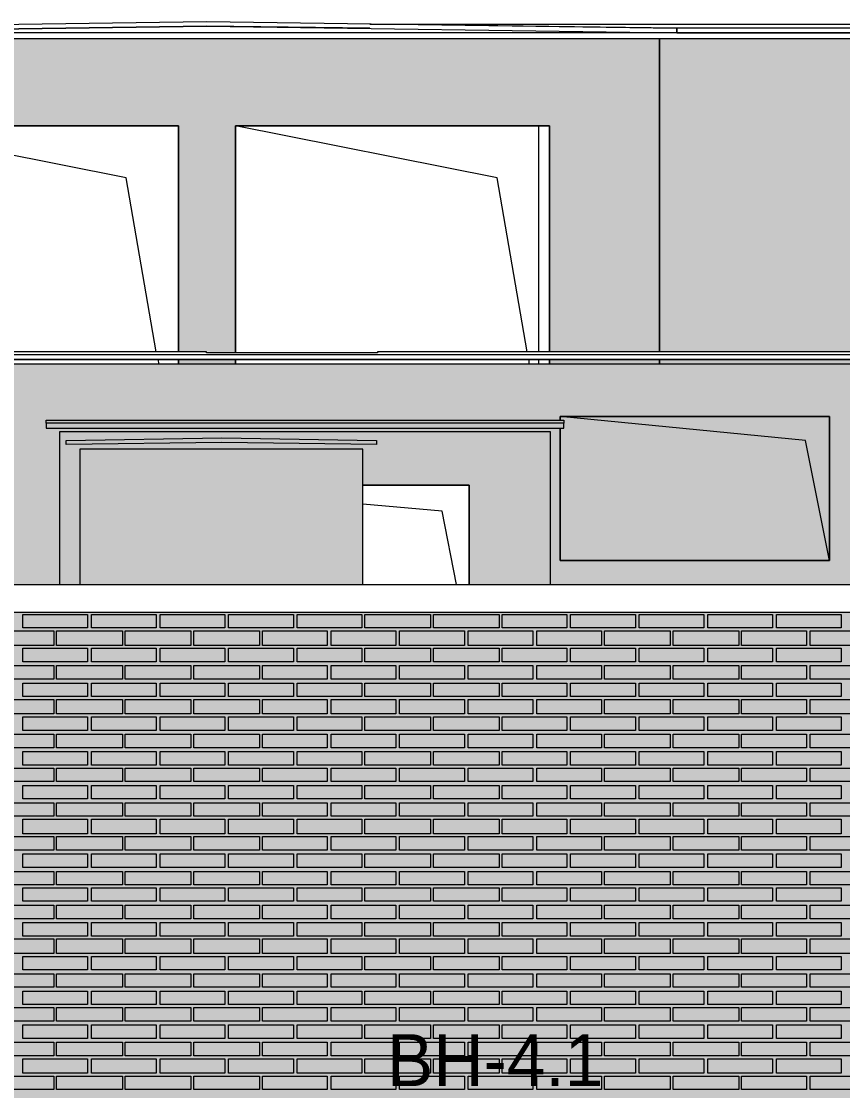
# Model space of a CAD drawing. Header units: millimetres. Extents: x -28928 to 100580, y -22867 to 36490.
# Drawn here: x -4370 to -774, y 6934 to 11618 of the extents above; entities that cross this region are included whole.
import ezdxf

# ---------------------------------------------------------------- set-up
doc = ezdxf.new("R2010")
doc.units = ezdxf.units.MM
doc.layers.add('PDF _Геометрия', color=7, linetype='Continuous', true_color=0x8f8e8d)
doc.layers.add('PDF _Сплошная заливка', color=7, linetype='Continuous', true_color=0xffffff)
doc.layers.add('PDF _Текст', color=7, linetype='Continuous')

msp = doc.modelspace()

# ---------------------------------------------------------------- hatches: boundary and pattern name
at = {"layer": 'PDF _Сплошная заливка', "true_color": 0x808080, "transparency": 33554559}
h = msp.add_hatch(color=8, dxfattribs=at)
h.paths.add_polyline_path([(-2058.2, 10170.7), (-1575.9, 10170.7), (-1575.9, 11541.4), (-5544.3, 11541.4), (-5544.3, 10170.7), (-5057.8, 10170.7), (-5057.8, 11160.7), (-3682.8, 11160.7), (-3682.8, 10170.7), (-3560.1, 10170.7), (-3433.2, 10166.4), (-3433.2, 11160.7), (-2058.2, 11160.7)])
h.paths.add_polyline_path([(-3433.2, 10115.7), (-3433.2, 10136.8), (-3682.8, 10136.8), (-3682.8, 10115.7)])
h.paths.add_polyline_path([(-1575.9, 10136.8), (-2058.2, 10136.8), (-2058.2, 10115.7), (-1575.9, 10115.7)])
h.paths.add_polyline_path([(-5057.8, 10115.7), (-5057.8, 10136.8), (-5544.3, 10136.8), (-5544.3, 10115.7)])
at = {"layer": 'PDF _Сплошная заливка', "true_color": 0x383e42, "transparency": 33554559}
h = msp.add_hatch(color=250, dxfattribs=at)
h.paths.add_polyline_path([(-1575.9, 10170.7), (374.5, 10170.7), (374.5, 11541.4), (-1575.9, 11541.4)])
h.paths.add_polyline_path([(374.5, 10136.8), (-1575.9, 10136.8), (-1575.9, 10115.7), (374.5, 10115.7)])
h = msp.add_hatch(color=250, dxfattribs=at)
h.paths.add_polyline_path([(1931.4, 10103), (1939.9, 10098.7), (2096.4, 10094.5), (2096.4, 10103)])
h.paths.add_polyline_path([(1529.5, 10103), (1529.5, 10094.5), (1719.9, 10098.7), (1732.6, 10103)])
h.paths.add_polyline_path([(2384.1, 10043.7), (2185.3, 10043.7), (2185.3, 10031), (2384.1, 10031)])
h.paths.add_polyline_path([(2071.1, 10043.7), (2096.4, 10031), (2096.4, 10043.7)])
h.paths.add_polyline_path([(-319.3, 9151), (-319.3, 9641.8), (1195.3, 9641.8), (1195.3, 9815.3), (1178.4, 9815.3), (1178.4, 9866), (1186.8, 9870.3), (1195.3, 9870.3), (1195.3, 9921), (1131.8, 9925.3), (1136.1, 9976), (1203.7, 9984.5), (1199.5, 9988.7), (1241.8, 10031), (1440.7, 10031), (1440.7, 10043.7), (1199.5, 10048), (1246.1, 10094.5), (1440.7, 10094.5), (1440.7, 10103), (1199.5, 10107.2), (1208, 10115.7), (-5612, 10115.7), (-5612, 9946.4), (-5150.9, 9946.4), (-5150.9, 9912.6), (-5612, 9912.6), (-5612, 9891.4), (-5214.3, 9891.4), (-5214.3, 9269.5), (-4858.9, 9269.5), (-4858.9, 9151), (-4203.2, 9151), (-4203.2, 9819.5), (-2053.9, 9819.5), (-2053.9, 9151)])
h.paths.add_polyline_path([(1529.5, 10043.7), (1529.5, 10031), (1580.3, 10035.3), (1597.2, 10043.7)])
h.paths.add_polyline_path([(2384.1, 10103), (2185.3, 10103), (2185.3, 10094.5), (2384.1, 10094.5)])
msp.add_hatch(color=250, dxfattribs=at).paths.add_polyline_path([(-2409.3, 9586.8), (-2409.3, 9151), (-2053.9, 9151), (-2053.9, 9819.5), (-4203.2, 9819.5), (-4203.2, 9151), (-4114.3, 9151), (-4114.3, 9743.4), (-2874.7, 9743.4), (-2874.7, 9586.8)])
at = {"layer": 'PDF _Сплошная заливка', "true_color": 0xdcd6cf, "transparency": 33554559}
h = msp.add_hatch(color=254, dxfattribs=at)
h.paths.add_polyline_path([(-9335.1, -482.4), (-7257.8, -482.4), (-7257.8, -719.3), (-7253.6, -474), (-7245.1, -474), (-7245.1, -719.3), (-7207, -719.3), (-7207, -727.8), (-7164.7, -727.8), (-7164.7, -4713.2), (4931.1, -4713.2), (4931.1, 9028.4), (-9335.1, 9028.4), (-9335.1, 6929.9), (-7274.7, 6929.9), (-7274.7, 4218), (-9335.1, 4218)])
h.paths.add_polyline_path([(-7486.3, -4713.2), (-7486.3, -1163.6), (-9335.1, -1163.6), (-9335.1, -4713.2)])

# ---------------------------------------------------------------- linework, layer by layer
at = {"layer": 'PDF _Геометрия', "color": 7, "lineweight": 9}
for points in [[(-2845.1, 11588), (-3560.1, 11596.4), (-1499.7, 11566.8), (-1499.7, 11588), (-2845.1, 11604.9), (450.7, 11604.9), (450.7, 11588), (-1499.7, 11588), (-1499.7, 11566.8), (450.7, 11566.8), (-5616.3, 11566.8), (-3560.1, 11596.4), (-5616.3, 11566.8), (-5616.3, 11588), (-3560.1, 11617.6), (-1499.7, 11588)], [(374.5, 10170.7), (374.5, 11541.4), (-1575.9, 11541.4), (-1575.9, 10170.7), (-1575.9, 11541.4), (-5544.3, 11541.4), (-5544.3, 10170.7)], [(-3780.1, 10170.7), (-3911.3, 10932.2), (-5057.8, 11160.7)], [(-2155.5, 10170.7), (-2286.6, 10932.2), (-3433.2, 11160.7)], [(-2104.7, 10170.7), (-2104.7, 11160.7)], [(1208, 10170.7), (-2811.3, 10170.7), (-2811.3, 10166.4), (-3560.1, 10166.4), (-3560.1, 10170.7), (-5671.3, 10170.7), (-5671.3, 10158), (1440.7, 10158)], [(-5671.3, 10158), (-5671.3, 10136.8), (1233.4, 10136.8), (-5671.3, 10136.8), (-5671.3, 10153.7)], [(-3767.4, 10115.7), (-3771.6, 10136.8)], [(-2147, 10115.7), (-2147, 10136.8)], [(-2104.7, 10115.7), (-2104.7, 10136.8)], [(1212.2, 10115.7), (-5612, 10115.7), (-5612, 9946.4)], [(-831.3, 9256.8), (-937, 9781.4), (-2011.6, 9887.2)], [(-4262.4, 9857.6), (-4262.4, 9836.4), (-1994.7, 9836.4), (-1994.7, 9857.6)], [(-4262.4, 9849.1), (-4262.4, 9836.4), (-1994.7, 9836.4), (-1994.7, 9849.1)], [(-2053.9, 9151), (-2053.9, 9819.5), (-4203.2, 9819.5), (-4203.2, 9151)], [(-2874.7, 9151), (-2874.7, 9743.4), (-4114.3, 9743.4), (-4114.3, 9151)], [(-2464.3, 9151), (-2527.8, 9472.6), (-2874.7, 9502.2)], [(-21875.1, 9028.4), (-21875.1, 9151), (29681.1, 9151), (29681.1, 9028.4), (-21875.1, 9028.4), (-21875.1, 9151)]]:
    msp.add_lwpolyline(points, dxfattribs=at)
for points in [[(-5057.8, 11160.7), (-5057.8, 10170.7), (-5057.8, 11160.7), (-3682.8, 11160.7), (-3682.8, 10170.7), (-3682.8, 11160.7)], [(-3433.2, 11160.7), (-3433.2, 10166.4), (-3433.2, 11160.7), (-2058.2, 11160.7), (-2058.2, 10170.7), (-2058.2, 11160.7)], [(-3682.8, 10136.8), (-3682.8, 10115.7)], [(-3433.2, 10115.7), (-3433.2, 10136.8)], [(-2058.2, 10136.8), (-2058.2, 10115.7)], [(-1575.9, 10115.7), (-1575.9, 10136.8)], [(-2011.6, 9887.2), (-2011.6, 9870.3), (-2011.6, 9887.2), (-831.3, 9887.2), (-831.3, 9256.8), (-2011.6, 9256.8), (-2011.6, 9836.4), (-2011.6, 9256.8), (-831.3, 9256.8), (-831.3, 9887.2)], [(-1994.7, 9857.6), (-4262.4, 9857.6), (-4262.4, 9870.3), (-1994.7, 9870.3)], [(-3492.4, 9794.1), (-2815.5, 9781.4), (-2815.5, 9764.5), (-3492.4, 9773), (-4173.6, 9764.5), (-4173.6, 9781.4)], [(-2874.7, 9586.8), (-2409.3, 9586.8), (-2409.3, 9151), (-2409.3, 9586.8)]]:
    msp.add_lwpolyline(points, close=True, dxfattribs=at)
at = {"layer": 'PDF _Геометрия', "lineweight": 9}
for points in [[(-4080.5, 9019.9), (-4080.5, 8960.7), (-4363.9, 8960.7), (-4363.9, 9019.9)], [(-3780.1, 9019.9), (-3780.1, 8960.7), (-4063.6, 8960.7), (-4063.6, 9019.9)], [(-3479.7, 9019.9), (-3479.7, 8960.7), (-3763.2, 8960.7), (-3763.2, 9019.9)], [(-3179.3, 9019.9), (-3179.3, 8960.7), (-3462.8, 8960.7), (-3462.8, 9019.9)], [(-2878.9, 9019.9), (-2878.9, 8960.7), (-3162.4, 8960.7), (-3162.4, 9019.9)], [(-2578.6, 9019.9), (-2578.6, 8960.7), (-2866.3, 8960.7), (-2866.3, 9019.9)], [(-2278.2, 9019.9), (-2278.2, 8960.7), (-2565.9, 8960.7), (-2565.9, 9019.9)], [(-1982, 9019.9), (-1982, 8960.7), (-2265.5, 8960.7), (-2265.5, 9019.9)], [(-1681.6, 9019.9), (-1681.6, 8960.7), (-1965.1, 8960.7), (-1965.1, 9019.9)], [(-1381.3, 9019.9), (-1381.3, 8960.7), (-1664.7, 8960.7), (-1664.7, 9019.9)], [(-1080.9, 9019.9), (-1080.9, 8960.7), (-1364.3, 8960.7), (-1364.3, 9019.9)], [(-780.5, 9019.9), (-780.5, 8960.7), (-1063.9, 8960.7), (-1063.9, 9019.9)], [(-4228.6, 8884.5), (-4372.4, 8884.5), (-4512, 8884.5), (-4512, 8948), (-4372.4, 8948), (-4228.6, 8948)], [(-3928.2, 8884.5), (-4072, 8884.5), (-4215.9, 8884.5), (-4215.9, 8948), (-4072, 8948), (-3928.2, 8948)], [(-3627.8, 8884.5), (-3771.6, 8884.5), (-3915.5, 8884.5), (-3915.5, 8948), (-3771.6, 8948), (-3627.8, 8948)], [(-3327.4, 8884.5), (-3471.3, 8884.5), (-3615.1, 8884.5), (-3615.1, 8948), (-3471.3, 8948), (-3327.4, 8948)], [(-3031.3, 8884.5), (-3170.9, 8884.5), (-3314.7, 8884.5), (-3314.7, 8948), (-3170.9, 8948), (-3031.3, 8948)], [(-2730.9, 8884.5), (-2870.5, 8884.5), (-3014.3, 8884.5), (-3014.3, 8948), (-2870.5, 8948), (-2730.9, 8948)], [(-2430.5, 8884.5), (-2574.3, 8884.5), (-2713.9, 8884.5), (-2713.9, 8948), (-2574.3, 8948), (-2430.5, 8948)], [(-2130.1, 8884.5), (-2273.9, 8884.5), (-2413.6, 8884.5), (-2413.6, 8948), (-2273.9, 8948), (-2130.1, 8948)], [(-1829.7, 8884.5), (-1973.6, 8884.5), (-2113.2, 8884.5), (-2113.2, 8948), (-1973.6, 8948), (-1829.7, 8948)], [(-1529.3, 8884.5), (-1673.2, 8884.5), (-1817, 8884.5), (-1817, 8948), (-1673.2, 8948), (-1529.3, 8948)], [(-1228.9, 8884.5), (-1372.8, 8884.5), (-1516.6, 8884.5), (-1516.6, 8948), (-1372.8, 8948), (-1228.9, 8948)], [(-932.8, 8884.5), (-1072.4, 8884.5), (-1216.3, 8884.5), (-1216.3, 8948), (-1072.4, 8948), (-932.8, 8948)], [(-632.4, 8884.5), (-772, 8884.5), (-915.9, 8884.5), (-915.9, 8948), (-772, 8948), (-632.4, 8948)], [(-4080.5, 8871.8), (-4080.5, 8812.6), (-4363.9, 8812.6), (-4363.9, 8871.8)], [(-3780.1, 8871.8), (-3780.1, 8812.6), (-4063.6, 8812.6), (-4063.6, 8871.8)], [(-3479.7, 8871.8), (-3479.7, 8812.6), (-3763.2, 8812.6), (-3763.2, 8871.8)], [(-3179.3, 8871.8), (-3179.3, 8812.6), (-3462.8, 8812.6), (-3462.8, 8871.8)], [(-2878.9, 8871.8), (-2878.9, 8812.6), (-3162.4, 8812.6), (-3162.4, 8871.8)], [(-2578.6, 8871.8), (-2578.6, 8812.6), (-2866.3, 8812.6), (-2866.3, 8871.8)], [(-2278.2, 8871.8), (-2278.2, 8812.6), (-2565.9, 8812.6), (-2565.9, 8871.8)], [(-1982, 8871.8), (-1982, 8812.6), (-2265.5, 8812.6), (-2265.5, 8871.8)], [(-1681.6, 8871.8), (-1681.6, 8812.6), (-1965.1, 8812.6), (-1965.1, 8871.8)], [(-1381.3, 8871.8), (-1381.3, 8812.6), (-1664.7, 8812.6), (-1664.7, 8871.8)], [(-1080.9, 8871.8), (-1080.9, 8812.6), (-1364.3, 8812.6), (-1364.3, 8871.8)], [(-780.5, 8871.8), (-780.5, 8812.6), (-1063.9, 8812.6), (-1063.9, 8871.8)], [(-4228.6, 8736.4), (-4372.4, 8736.4), (-4512, 8736.4), (-4512, 8795.7), (-4372.4, 8795.7), (-4228.6, 8795.7)], [(-3928.2, 8736.4), (-4072, 8736.4), (-4215.9, 8736.4), (-4215.9, 8795.7), (-4072, 8795.7), (-3928.2, 8795.7)], [(-3627.8, 8736.4), (-3771.6, 8736.4), (-3915.5, 8736.4), (-3915.5, 8795.7), (-3771.6, 8795.7), (-3627.8, 8795.7)], [(-3327.4, 8736.4), (-3471.3, 8736.4), (-3615.1, 8736.4), (-3615.1, 8795.7), (-3471.3, 8795.7), (-3327.4, 8795.7)], [(-3031.3, 8736.4), (-3170.9, 8736.4), (-3314.7, 8736.4), (-3314.7, 8795.7), (-3170.9, 8795.7), (-3031.3, 8795.7)], [(-2730.9, 8736.4), (-2870.5, 8736.4), (-3014.3, 8736.4), (-3014.3, 8795.7), (-2870.5, 8795.7), (-2730.9, 8795.7)], [(-2430.5, 8736.4), (-2574.3, 8736.4), (-2713.9, 8736.4), (-2713.9, 8795.7), (-2574.3, 8795.7), (-2430.5, 8795.7)], [(-2130.1, 8736.4), (-2273.9, 8736.4), (-2413.6, 8736.4), (-2413.6, 8795.7), (-2273.9, 8795.7), (-2130.1, 8795.7)], [(-1829.7, 8736.4), (-1973.6, 8736.4), (-2113.2, 8736.4), (-2113.2, 8795.7), (-1973.6, 8795.7), (-1829.7, 8795.7)], [(-1529.3, 8736.4), (-1673.2, 8736.4), (-1817, 8736.4), (-1817, 8795.7), (-1673.2, 8795.7), (-1529.3, 8795.7)], [(-1228.9, 8736.4), (-1372.8, 8736.4), (-1516.6, 8736.4), (-1516.6, 8795.7), (-1372.8, 8795.7), (-1228.9, 8795.7)], [(-932.8, 8736.4), (-1072.4, 8736.4), (-1216.3, 8736.4), (-1216.3, 8795.7), (-1072.4, 8795.7), (-932.8, 8795.7)], [(-632.4, 8736.4), (-772, 8736.4), (-915.9, 8736.4), (-915.9, 8795.7), (-772, 8795.7), (-632.4, 8795.7)], [(-4080.5, 8719.5), (-4080.5, 8660.3), (-4363.9, 8660.3), (-4363.9, 8719.5)], [(-3780.1, 8719.5), (-3780.1, 8660.3), (-4063.6, 8660.3), (-4063.6, 8719.5)], [(-3479.7, 8719.5), (-3479.7, 8660.3), (-3763.2, 8660.3), (-3763.2, 8719.5)], [(-3179.3, 8719.5), (-3179.3, 8660.3), (-3462.8, 8660.3), (-3462.8, 8719.5)], [(-2878.9, 8719.5), (-2878.9, 8660.3), (-3162.4, 8660.3), (-3162.4, 8719.5)], [(-2578.6, 8719.5), (-2578.6, 8660.3), (-2866.3, 8660.3), (-2866.3, 8719.5)], [(-2278.2, 8719.5), (-2278.2, 8660.3), (-2565.9, 8660.3), (-2565.9, 8719.5)], [(-1982, 8719.5), (-1982, 8660.3), (-2265.5, 8660.3), (-2265.5, 8719.5)], [(-1681.6, 8719.5), (-1681.6, 8660.3), (-1965.1, 8660.3), (-1965.1, 8719.5)], [(-1381.3, 8719.5), (-1381.3, 8660.3), (-1664.7, 8660.3), (-1664.7, 8719.5)], [(-1080.9, 8719.5), (-1080.9, 8660.3), (-1364.3, 8660.3), (-1364.3, 8719.5)], [(-780.5, 8719.5), (-780.5, 8660.3), (-1063.9, 8660.3), (-1063.9, 8719.5)], [(-4228.6, 8584.1), (-4372.4, 8584.1), (-4512, 8584.1), (-4512, 8647.6), (-4372.4, 8647.6), (-4228.6, 8647.6)], [(-3928.2, 8584.1), (-4072, 8584.1), (-4215.9, 8584.1), (-4215.9, 8647.6), (-4072, 8647.6), (-3928.2, 8647.6)], [(-3627.8, 8584.1), (-3771.6, 8584.1), (-3915.5, 8584.1), (-3915.5, 8647.6), (-3771.6, 8647.6), (-3627.8, 8647.6)], [(-3327.4, 8584.1), (-3471.3, 8584.1), (-3615.1, 8584.1), (-3615.1, 8647.6), (-3471.3, 8647.6), (-3327.4, 8647.6)], [(-3031.3, 8584.1), (-3170.9, 8584.1), (-3314.7, 8584.1), (-3314.7, 8647.6), (-3170.9, 8647.6), (-3031.3, 8647.6)], [(-2730.9, 8584.1), (-2870.5, 8584.1), (-3014.3, 8584.1), (-3014.3, 8647.6), (-2870.5, 8647.6), (-2730.9, 8647.6)], [(-2430.5, 8584.1), (-2574.3, 8584.1), (-2713.9, 8584.1), (-2713.9, 8647.6), (-2574.3, 8647.6), (-2430.5, 8647.6)], [(-2130.1, 8584.1), (-2273.9, 8584.1), (-2413.6, 8584.1), (-2413.6, 8647.6), (-2273.9, 8647.6), (-2130.1, 8647.6)], [(-1829.7, 8584.1), (-1973.6, 8584.1), (-2113.2, 8584.1), (-2113.2, 8647.6), (-1973.6, 8647.6), (-1829.7, 8647.6)], [(-1529.3, 8584.1), (-1673.2, 8584.1), (-1817, 8584.1), (-1817, 8647.6), (-1673.2, 8647.6), (-1529.3, 8647.6)], [(-1228.9, 8584.1), (-1372.8, 8584.1), (-1516.6, 8584.1), (-1516.6, 8647.6), (-1372.8, 8647.6), (-1228.9, 8647.6)], [(-932.8, 8584.1), (-1072.4, 8584.1), (-1216.3, 8584.1), (-1216.3, 8647.6), (-1072.4, 8647.6), (-932.8, 8647.6)], [(-632.4, 8584.1), (-772, 8584.1), (-915.9, 8584.1), (-915.9, 8647.6), (-772, 8647.6), (-632.4, 8647.6)], [(-4080.5, 8571.4), (-4080.5, 8512.2), (-4363.9, 8512.2), (-4363.9, 8571.4)], [(-3780.1, 8571.4), (-3780.1, 8512.2), (-4063.6, 8512.2), (-4063.6, 8571.4)], [(-3479.7, 8571.4), (-3479.7, 8512.2), (-3763.2, 8512.2), (-3763.2, 8571.4)], [(-3179.3, 8571.4), (-3179.3, 8512.2), (-3462.8, 8512.2), (-3462.8, 8571.4)], [(-2878.9, 8571.4), (-2878.9, 8512.2), (-3162.4, 8512.2), (-3162.4, 8571.4)], [(-2578.6, 8571.4), (-2578.6, 8512.2), (-2866.3, 8512.2), (-2866.3, 8571.4)], [(-2278.2, 8571.4), (-2278.2, 8512.2), (-2565.9, 8512.2), (-2565.9, 8571.4)], [(-1982, 8571.4), (-1982, 8512.2), (-2265.5, 8512.2), (-2265.5, 8571.4)], [(-1681.6, 8571.4), (-1681.6, 8512.2), (-1965.1, 8512.2), (-1965.1, 8571.4)], [(-1381.3, 8571.4), (-1381.3, 8512.2), (-1664.7, 8512.2), (-1664.7, 8571.4)], [(-1080.9, 8571.4), (-1080.9, 8512.2), (-1364.3, 8512.2), (-1364.3, 8571.4)], [(-780.5, 8571.4), (-780.5, 8512.2), (-1063.9, 8512.2), (-1063.9, 8571.4)], [(-4228.6, 8436), (-4372.4, 8436), (-4512, 8436), (-4512, 8495.3), (-4372.4, 8495.3), (-4228.6, 8495.3)], [(-3928.2, 8436), (-4072, 8436), (-4215.9, 8436), (-4215.9, 8495.3), (-4072, 8495.3), (-3928.2, 8495.3)], [(-3627.8, 8436), (-3771.6, 8436), (-3915.5, 8436), (-3915.5, 8495.3), (-3771.6, 8495.3), (-3627.8, 8495.3)], [(-3327.4, 8436), (-3471.3, 8436), (-3615.1, 8436), (-3615.1, 8495.3), (-3471.3, 8495.3), (-3327.4, 8495.3)], [(-3031.3, 8436), (-3170.9, 8436), (-3314.7, 8436), (-3314.7, 8495.3), (-3170.9, 8495.3), (-3031.3, 8495.3)], [(-2730.9, 8436), (-2870.5, 8436), (-3014.3, 8436), (-3014.3, 8495.3), (-2870.5, 8495.3), (-2730.9, 8495.3)], [(-2430.5, 8436), (-2574.3, 8436), (-2713.9, 8436), (-2713.9, 8495.3), (-2574.3, 8495.3), (-2430.5, 8495.3)], [(-2130.1, 8436), (-2273.9, 8436), (-2413.6, 8436), (-2413.6, 8495.3), (-2273.9, 8495.3), (-2130.1, 8495.3)], [(-1829.7, 8436), (-1973.6, 8436), (-2113.2, 8436), (-2113.2, 8495.3), (-1973.6, 8495.3), (-1829.7, 8495.3)], [(-1529.3, 8436), (-1673.2, 8436), (-1817, 8436), (-1817, 8495.3), (-1673.2, 8495.3), (-1529.3, 8495.3)], [(-1228.9, 8436), (-1372.8, 8436), (-1516.6, 8436), (-1516.6, 8495.3), (-1372.8, 8495.3), (-1228.9, 8495.3)], [(-932.8, 8436), (-1072.4, 8436), (-1216.3, 8436), (-1216.3, 8495.3), (-1072.4, 8495.3), (-932.8, 8495.3)], [(-632.4, 8436), (-772, 8436), (-915.9, 8436), (-915.9, 8495.3), (-772, 8495.3), (-632.4, 8495.3)], [(-4080.5, 8419.1), (-4080.5, 8359.9), (-4363.9, 8359.9), (-4363.9, 8419.1)], [(-3780.1, 8419.1), (-3780.1, 8359.9), (-4063.6, 8359.9), (-4063.6, 8419.1)], [(-3479.7, 8419.1), (-3479.7, 8359.9), (-3763.2, 8359.9), (-3763.2, 8419.1)], [(-3179.3, 8419.1), (-3179.3, 8359.9), (-3462.8, 8359.9), (-3462.8, 8419.1)], [(-2878.9, 8419.1), (-2878.9, 8359.9), (-3162.4, 8359.9), (-3162.4, 8419.1)], [(-2578.6, 8419.1), (-2578.6, 8359.9), (-2866.3, 8359.9), (-2866.3, 8419.1)], [(-2278.2, 8419.1), (-2278.2, 8359.9), (-2565.9, 8359.9), (-2565.9, 8419.1)], [(-1982, 8419.1), (-1982, 8359.9), (-2265.5, 8359.9), (-2265.5, 8419.1)], [(-1681.6, 8419.1), (-1681.6, 8359.9), (-1965.1, 8359.9), (-1965.1, 8419.1)], [(-1381.3, 8419.1), (-1381.3, 8359.9), (-1664.7, 8359.9), (-1664.7, 8419.1)], [(-1080.9, 8419.1), (-1080.9, 8359.9), (-1364.3, 8359.9), (-1364.3, 8419.1)], [(-780.5, 8419.1), (-780.5, 8359.9), (-1063.9, 8359.9), (-1063.9, 8419.1)], [(-4228.6, 8288), (-4372.4, 8288), (-4512, 8288), (-4512, 8347.2), (-4372.4, 8347.2), (-4228.6, 8347.2)], [(-3928.2, 8288), (-4072, 8288), (-4215.9, 8288), (-4215.9, 8347.2), (-4072, 8347.2), (-3928.2, 8347.2)], [(-3627.8, 8288), (-3771.6, 8288), (-3915.5, 8288), (-3915.5, 8347.2), (-3771.6, 8347.2), (-3627.8, 8347.2)], [(-3327.4, 8288), (-3471.3, 8288), (-3615.1, 8288), (-3615.1, 8347.2), (-3471.3, 8347.2), (-3327.4, 8347.2)], [(-3031.3, 8288), (-3170.9, 8288), (-3314.7, 8288), (-3314.7, 8347.2), (-3170.9, 8347.2), (-3031.3, 8347.2)], [(-2730.9, 8288), (-2870.5, 8288), (-3014.3, 8288), (-3014.3, 8347.2), (-2870.5, 8347.2), (-2730.9, 8347.2)], [(-2430.5, 8288), (-2574.3, 8288), (-2713.9, 8288), (-2713.9, 8347.2), (-2574.3, 8347.2), (-2430.5, 8347.2)], [(-2130.1, 8288), (-2273.9, 8288), (-2413.6, 8288), (-2413.6, 8347.2), (-2273.9, 8347.2), (-2130.1, 8347.2)], [(-1829.7, 8288), (-1973.6, 8288), (-2113.2, 8288), (-2113.2, 8347.2), (-1973.6, 8347.2), (-1829.7, 8347.2)], [(-1529.3, 8288), (-1673.2, 8288), (-1817, 8288), (-1817, 8347.2), (-1673.2, 8347.2), (-1529.3, 8347.2)], [(-1228.9, 8288), (-1372.8, 8288), (-1516.6, 8288), (-1516.6, 8347.2), (-1372.8, 8347.2), (-1228.9, 8347.2)], [(-932.8, 8288), (-1072.4, 8288), (-1216.3, 8288), (-1216.3, 8347.2), (-1072.4, 8347.2), (-932.8, 8347.2)], [(-632.4, 8288), (-772, 8288), (-915.9, 8288), (-915.9, 8347.2), (-772, 8347.2), (-632.4, 8347.2)], [(-4080.5, 8271), (-4080.5, 8211.8), (-4363.9, 8211.8), (-4363.9, 8271)], [(-3780.1, 8271), (-3780.1, 8211.8), (-4063.6, 8211.8), (-4063.6, 8271)], [(-3479.7, 8271), (-3479.7, 8211.8), (-3763.2, 8211.8), (-3763.2, 8271)], [(-3179.3, 8271), (-3179.3, 8211.8), (-3462.8, 8211.8), (-3462.8, 8271)], [(-2878.9, 8271), (-2878.9, 8211.8), (-3162.4, 8211.8), (-3162.4, 8271)], [(-2578.6, 8271), (-2578.6, 8211.8), (-2866.3, 8211.8), (-2866.3, 8271)], [(-2278.2, 8271), (-2278.2, 8211.8), (-2565.9, 8211.8), (-2565.9, 8271)], [(-1982, 8271), (-1982, 8211.8), (-2265.5, 8211.8), (-2265.5, 8271)], [(-1681.6, 8271), (-1681.6, 8211.8), (-1965.1, 8211.8), (-1965.1, 8271)], [(-1381.3, 8271), (-1381.3, 8211.8), (-1664.7, 8211.8), (-1664.7, 8271)], [(-1080.9, 8271), (-1080.9, 8211.8), (-1364.3, 8211.8), (-1364.3, 8271)], [(-780.5, 8271), (-780.5, 8211.8), (-1063.9, 8211.8), (-1063.9, 8271)], [(-4228.6, 8135.7), (-4372.4, 8135.7), (-4512, 8135.7), (-4512, 8194.9), (-4372.4, 8194.9), (-4228.6, 8194.9)], [(-3928.2, 8135.7), (-4072, 8135.7), (-4215.9, 8135.7), (-4215.9, 8194.9), (-4072, 8194.9), (-3928.2, 8194.9)], [(-3627.8, 8135.7), (-3771.6, 8135.7), (-3915.5, 8135.7), (-3915.5, 8194.9), (-3771.6, 8194.9), (-3627.8, 8194.9)], [(-3327.4, 8135.7), (-3471.3, 8135.7), (-3615.1, 8135.7), (-3615.1, 8194.9), (-3471.3, 8194.9), (-3327.4, 8194.9)], [(-3031.3, 8135.7), (-3170.9, 8135.7), (-3314.7, 8135.7), (-3314.7, 8194.9), (-3170.9, 8194.9), (-3031.3, 8194.9)], [(-2730.9, 8135.7), (-2870.5, 8135.7), (-3014.3, 8135.7), (-3014.3, 8194.9), (-2870.5, 8194.9), (-2730.9, 8194.9)], [(-2430.5, 8135.7), (-2574.3, 8135.7), (-2713.9, 8135.7), (-2713.9, 8194.9), (-2574.3, 8194.9), (-2430.5, 8194.9)], [(-2130.1, 8135.7), (-2273.9, 8135.7), (-2413.6, 8135.7), (-2413.6, 8194.9), (-2273.9, 8194.9), (-2130.1, 8194.9)], [(-1829.7, 8135.7), (-1973.6, 8135.7), (-2113.2, 8135.7), (-2113.2, 8194.9), (-1973.6, 8194.9), (-1829.7, 8194.9)], [(-1529.3, 8135.7), (-1673.2, 8135.7), (-1817, 8135.7), (-1817, 8194.9), (-1673.2, 8194.9), (-1529.3, 8194.9)], [(-1228.9, 8135.7), (-1372.8, 8135.7), (-1516.6, 8135.7), (-1516.6, 8194.9), (-1372.8, 8194.9), (-1228.9, 8194.9)], [(-932.8, 8135.7), (-1072.4, 8135.7), (-1216.3, 8135.7), (-1216.3, 8194.9), (-1072.4, 8194.9), (-932.8, 8194.9)], [(-632.4, 8135.7), (-772, 8135.7), (-915.9, 8135.7), (-915.9, 8194.9), (-772, 8194.9), (-632.4, 8194.9)], [(-4080.5, 8123), (-4080.5, 8059.5), (-4363.9, 8059.5), (-4363.9, 8123)], [(-3780.1, 8123), (-3780.1, 8059.5), (-4063.6, 8059.5), (-4063.6, 8123)], [(-3479.7, 8123), (-3479.7, 8059.5), (-3763.2, 8059.5), (-3763.2, 8123)], [(-3179.3, 8123), (-3179.3, 8059.5), (-3462.8, 8059.5), (-3462.8, 8123)], [(-2878.9, 8123), (-2878.9, 8059.5), (-3162.4, 8059.5), (-3162.4, 8123)], [(-2578.6, 8123), (-2578.6, 8059.5), (-2866.3, 8059.5), (-2866.3, 8123)], [(-2278.2, 8123), (-2278.2, 8059.5), (-2565.9, 8059.5), (-2565.9, 8123)], [(-1982, 8123), (-1982, 8059.5), (-2265.5, 8059.5), (-2265.5, 8123)], [(-1681.6, 8123), (-1681.6, 8059.5), (-1965.1, 8059.5), (-1965.1, 8123)], [(-1381.3, 8123), (-1381.3, 8059.5), (-1664.7, 8059.5), (-1664.7, 8123)], [(-1080.9, 8123), (-1080.9, 8059.5), (-1364.3, 8059.5), (-1364.3, 8123)], [(-780.5, 8123), (-780.5, 8059.5), (-1063.9, 8059.5), (-1063.9, 8123)], [(-4228.6, 7987.6), (-4372.4, 7987.6), (-4512, 7987.6), (-4512, 8046.8), (-4372.4, 8046.8), (-4228.6, 8046.8)], [(-3928.2, 7987.6), (-4072, 7987.6), (-4215.9, 7987.6), (-4215.9, 8046.8), (-4072, 8046.8), (-3928.2, 8046.8)], [(-3627.8, 7987.6), (-3771.6, 7987.6), (-3915.5, 7987.6), (-3915.5, 8046.8), (-3771.6, 8046.8), (-3627.8, 8046.8)], [(-3327.4, 7987.6), (-3471.3, 7987.6), (-3615.1, 7987.6), (-3615.1, 8046.8), (-3471.3, 8046.8), (-3327.4, 8046.8)], [(-3031.3, 7987.6), (-3170.9, 7987.6), (-3314.7, 7987.6), (-3314.7, 8046.8), (-3170.9, 8046.8), (-3031.3, 8046.8)], [(-2730.9, 7987.6), (-2870.5, 7987.6), (-3014.3, 7987.6), (-3014.3, 8046.8), (-2870.5, 8046.8), (-2730.9, 8046.8)], [(-2430.5, 7987.6), (-2574.3, 7987.6), (-2713.9, 7987.6), (-2713.9, 8046.8), (-2574.3, 8046.8), (-2430.5, 8046.8)], [(-2130.1, 7987.6), (-2273.9, 7987.6), (-2413.6, 7987.6), (-2413.6, 8046.8), (-2273.9, 8046.8), (-2130.1, 8046.8)], [(-1829.7, 7987.6), (-1973.6, 7987.6), (-2113.2, 7987.6), (-2113.2, 8046.8), (-1973.6, 8046.8), (-1829.7, 8046.8)], [(-1529.3, 7987.6), (-1673.2, 7987.6), (-1817, 7987.6), (-1817, 8046.8), (-1673.2, 8046.8), (-1529.3, 8046.8)], [(-1228.9, 7987.6), (-1372.8, 7987.6), (-1516.6, 7987.6), (-1516.6, 8046.8), (-1372.8, 8046.8), (-1228.9, 8046.8)], [(-932.8, 7987.6), (-1072.4, 7987.6), (-1216.3, 7987.6), (-1216.3, 8046.8), (-1072.4, 8046.8), (-932.8, 8046.8)], [(-632.4, 7987.6), (-772, 7987.6), (-915.9, 7987.6), (-915.9, 8046.8), (-772, 8046.8), (-632.4, 8046.8)], [(-4080.5, 7970.7), (-4080.5, 7911.4), (-4363.9, 7911.4), (-4363.9, 7970.7)], [(-3780.1, 7970.7), (-3780.1, 7911.4), (-4063.6, 7911.4), (-4063.6, 7970.7)], [(-3479.7, 7970.7), (-3479.7, 7911.4), (-3763.2, 7911.4), (-3763.2, 7970.7)], [(-3179.3, 7970.7), (-3179.3, 7911.4), (-3462.8, 7911.4), (-3462.8, 7970.7)], [(-2878.9, 7970.7), (-2878.9, 7911.4), (-3162.4, 7911.4), (-3162.4, 7970.7)], [(-2578.6, 7970.7), (-2578.6, 7911.4), (-2866.3, 7911.4), (-2866.3, 7970.7)], [(-2278.2, 7970.7), (-2278.2, 7911.4), (-2565.9, 7911.4), (-2565.9, 7970.7)], [(-1982, 7970.7), (-1982, 7911.4), (-2265.5, 7911.4), (-2265.5, 7970.7)], [(-1681.6, 7970.7), (-1681.6, 7911.4), (-1965.1, 7911.4), (-1965.1, 7970.7)], [(-1381.3, 7970.7), (-1381.3, 7911.4), (-1664.7, 7911.4), (-1664.7, 7970.7)], [(-1080.9, 7970.7), (-1080.9, 7911.4), (-1364.3, 7911.4), (-1364.3, 7970.7)], [(-780.5, 7970.7), (-780.5, 7911.4), (-1063.9, 7911.4), (-1063.9, 7970.7)], [(-4228.6, 7835.3), (-4372.4, 7835.3), (-4512, 7835.3), (-4512, 7894.5), (-4372.4, 7894.5), (-4228.6, 7894.5)], [(-3928.2, 7835.3), (-4072, 7835.3), (-4215.9, 7835.3), (-4215.9, 7894.5), (-4072, 7894.5), (-3928.2, 7894.5)], [(-3627.8, 7835.3), (-3771.6, 7835.3), (-3915.5, 7835.3), (-3915.5, 7894.5), (-3771.6, 7894.5), (-3627.8, 7894.5)], [(-3327.4, 7835.3), (-3471.3, 7835.3), (-3615.1, 7835.3), (-3615.1, 7894.5), (-3471.3, 7894.5), (-3327.4, 7894.5)], [(-3031.3, 7835.3), (-3170.9, 7835.3), (-3314.7, 7835.3), (-3314.7, 7894.5), (-3170.9, 7894.5), (-3031.3, 7894.5)], [(-2730.9, 7835.3), (-2870.5, 7835.3), (-3014.3, 7835.3), (-3014.3, 7894.5), (-2870.5, 7894.5), (-2730.9, 7894.5)], [(-2430.5, 7835.3), (-2574.3, 7835.3), (-2713.9, 7835.3), (-2713.9, 7894.5), (-2574.3, 7894.5), (-2430.5, 7894.5)], [(-2130.1, 7835.3), (-2273.9, 7835.3), (-2413.6, 7835.3), (-2413.6, 7894.5), (-2273.9, 7894.5), (-2130.1, 7894.5)], [(-1829.7, 7835.3), (-1973.6, 7835.3), (-2113.2, 7835.3), (-2113.2, 7894.5), (-1973.6, 7894.5), (-1829.7, 7894.5)], [(-1529.3, 7835.3), (-1673.2, 7835.3), (-1817, 7835.3), (-1817, 7894.5), (-1673.2, 7894.5), (-1529.3, 7894.5)], [(-1228.9, 7835.3), (-1372.8, 7835.3), (-1516.6, 7835.3), (-1516.6, 7894.5), (-1372.8, 7894.5), (-1228.9, 7894.5)], [(-932.8, 7835.3), (-1072.4, 7835.3), (-1216.3, 7835.3), (-1216.3, 7894.5), (-1072.4, 7894.5), (-932.8, 7894.5)], [(-632.4, 7835.3), (-772, 7835.3), (-915.9, 7835.3), (-915.9, 7894.5), (-772, 7894.5), (-632.4, 7894.5)], [(-4080.5, 7822.6), (-4080.5, 7763.4), (-4363.9, 7763.4), (-4363.9, 7822.6)], [(-3780.1, 7822.6), (-3780.1, 7763.4), (-4063.6, 7763.4), (-4063.6, 7822.6)], [(-3479.7, 7822.6), (-3479.7, 7763.4), (-3763.2, 7763.4), (-3763.2, 7822.6)], [(-3179.3, 7822.6), (-3179.3, 7763.4), (-3462.8, 7763.4), (-3462.8, 7822.6)], [(-2878.9, 7822.6), (-2878.9, 7763.4), (-3162.4, 7763.4), (-3162.4, 7822.6)], [(-2578.6, 7822.6), (-2578.6, 7763.4), (-2866.3, 7763.4), (-2866.3, 7822.6)], [(-2278.2, 7822.6), (-2278.2, 7763.4), (-2565.9, 7763.4), (-2565.9, 7822.6)], [(-1982, 7822.6), (-1982, 7763.4), (-2265.5, 7763.4), (-2265.5, 7822.6)], [(-1681.6, 7822.6), (-1681.6, 7763.4), (-1965.1, 7763.4), (-1965.1, 7822.6)], [(-1381.3, 7822.6), (-1381.3, 7763.4), (-1664.7, 7763.4), (-1664.7, 7822.6)], [(-1080.9, 7822.6), (-1080.9, 7763.4), (-1364.3, 7763.4), (-1364.3, 7822.6)], [(-780.5, 7822.6), (-780.5, 7763.4), (-1063.9, 7763.4), (-1063.9, 7822.6)], [(-4228.6, 7687.2), (-4372.4, 7687.2), (-4512, 7687.2), (-4512, 7746.4), (-4372.4, 7746.4), (-4228.6, 7746.4)], [(-3928.2, 7687.2), (-4072, 7687.2), (-4215.9, 7687.2), (-4215.9, 7746.4), (-4072, 7746.4), (-3928.2, 7746.4)], [(-3627.8, 7687.2), (-3771.6, 7687.2), (-3915.5, 7687.2), (-3915.5, 7746.4), (-3771.6, 7746.4), (-3627.8, 7746.4)], [(-3327.4, 7687.2), (-3471.3, 7687.2), (-3615.1, 7687.2), (-3615.1, 7746.4), (-3471.3, 7746.4), (-3327.4, 7746.4)], [(-3031.3, 7687.2), (-3170.9, 7687.2), (-3314.7, 7687.2), (-3314.7, 7746.4), (-3170.9, 7746.4), (-3031.3, 7746.4)], [(-2730.9, 7687.2), (-2870.5, 7687.2), (-3014.3, 7687.2), (-3014.3, 7746.4), (-2870.5, 7746.4), (-2730.9, 7746.4)], [(-2430.5, 7687.2), (-2574.3, 7687.2), (-2713.9, 7687.2), (-2713.9, 7746.4), (-2574.3, 7746.4), (-2430.5, 7746.4)], [(-2130.1, 7687.2), (-2273.9, 7687.2), (-2413.6, 7687.2), (-2413.6, 7746.4), (-2273.9, 7746.4), (-2130.1, 7746.4)], [(-1829.7, 7687.2), (-1973.6, 7687.2), (-2113.2, 7687.2), (-2113.2, 7746.4), (-1973.6, 7746.4), (-1829.7, 7746.4)], [(-1529.3, 7687.2), (-1673.2, 7687.2), (-1817, 7687.2), (-1817, 7746.4), (-1673.2, 7746.4), (-1529.3, 7746.4)], [(-1228.9, 7687.2), (-1372.8, 7687.2), (-1516.6, 7687.2), (-1516.6, 7746.4), (-1372.8, 7746.4), (-1228.9, 7746.4)], [(-932.8, 7687.2), (-1072.4, 7687.2), (-1216.3, 7687.2), (-1216.3, 7746.4), (-1072.4, 7746.4), (-932.8, 7746.4)], [(-632.4, 7687.2), (-772, 7687.2), (-915.9, 7687.2), (-915.9, 7746.4), (-772, 7746.4), (-632.4, 7746.4)], [(-4080.5, 7670.3), (-4080.5, 7611), (-4363.9, 7611), (-4363.9, 7670.3)], [(-3780.1, 7670.3), (-3780.1, 7611), (-4063.6, 7611), (-4063.6, 7670.3)], [(-3479.7, 7670.3), (-3479.7, 7611), (-3763.2, 7611), (-3763.2, 7670.3)], [(-3179.3, 7670.3), (-3179.3, 7611), (-3462.8, 7611), (-3462.8, 7670.3)], [(-2878.9, 7670.3), (-2878.9, 7611), (-3162.4, 7611), (-3162.4, 7670.3)], [(-2578.6, 7670.3), (-2578.6, 7611), (-2866.3, 7611), (-2866.3, 7670.3)], [(-2278.2, 7670.3), (-2278.2, 7611), (-2565.9, 7611), (-2565.9, 7670.3)], [(-1982, 7670.3), (-1982, 7611), (-2265.5, 7611), (-2265.5, 7670.3)], [(-1681.6, 7670.3), (-1681.6, 7611), (-1965.1, 7611), (-1965.1, 7670.3)], [(-1381.3, 7670.3), (-1381.3, 7611), (-1664.7, 7611), (-1664.7, 7670.3)], [(-1080.9, 7670.3), (-1080.9, 7611), (-1364.3, 7611), (-1364.3, 7670.3)], [(-780.5, 7670.3), (-780.5, 7611), (-1063.9, 7611), (-1063.9, 7670.3)], [(-4228.6, 7534.9), (-4372.4, 7534.9), (-4512, 7534.9), (-4512, 7598.4), (-4372.4, 7598.4), (-4228.6, 7598.4)], [(-3928.2, 7534.9), (-4072, 7534.9), (-4215.9, 7534.9), (-4215.9, 7598.4), (-4072, 7598.4), (-3928.2, 7598.4)], [(-3627.8, 7534.9), (-3771.6, 7534.9), (-3915.5, 7534.9), (-3915.5, 7598.4), (-3771.6, 7598.4), (-3627.8, 7598.4)], [(-3327.4, 7534.9), (-3471.3, 7534.9), (-3615.1, 7534.9), (-3615.1, 7598.4), (-3471.3, 7598.4), (-3327.4, 7598.4)], [(-3031.3, 7534.9), (-3170.9, 7534.9), (-3314.7, 7534.9), (-3314.7, 7598.4), (-3170.9, 7598.4), (-3031.3, 7598.4)], [(-2730.9, 7534.9), (-2870.5, 7534.9), (-3014.3, 7534.9), (-3014.3, 7598.4), (-2870.5, 7598.4), (-2730.9, 7598.4)], [(-2430.5, 7534.9), (-2574.3, 7534.9), (-2713.9, 7534.9), (-2713.9, 7598.4), (-2574.3, 7598.4), (-2430.5, 7598.4)], [(-2130.1, 7534.9), (-2273.9, 7534.9), (-2413.6, 7534.9), (-2413.6, 7598.4), (-2273.9, 7598.4), (-2130.1, 7598.4)], [(-1829.7, 7534.9), (-1973.6, 7534.9), (-2113.2, 7534.9), (-2113.2, 7598.4), (-1973.6, 7598.4), (-1829.7, 7598.4)], [(-1529.3, 7534.9), (-1673.2, 7534.9), (-1817, 7534.9), (-1817, 7598.4), (-1673.2, 7598.4), (-1529.3, 7598.4)], [(-1228.9, 7534.9), (-1372.8, 7534.9), (-1516.6, 7534.9), (-1516.6, 7598.4), (-1372.8, 7598.4), (-1228.9, 7598.4)], [(-932.8, 7534.9), (-1072.4, 7534.9), (-1216.3, 7534.9), (-1216.3, 7598.4), (-1072.4, 7598.4), (-932.8, 7598.4)], [(-632.4, 7534.9), (-772, 7534.9), (-915.9, 7534.9), (-915.9, 7598.4), (-772, 7598.4), (-632.4, 7598.4)], [(-4080.5, 7522.2), (-4080.5, 7463), (-4363.9, 7463), (-4363.9, 7522.2)], [(-3780.1, 7522.2), (-3780.1, 7463), (-4063.6, 7463), (-4063.6, 7522.2)], [(-3479.7, 7522.2), (-3479.7, 7463), (-3763.2, 7463), (-3763.2, 7522.2)], [(-3179.3, 7522.2), (-3179.3, 7463), (-3462.8, 7463), (-3462.8, 7522.2)], [(-2878.9, 7522.2), (-2878.9, 7463), (-3162.4, 7463), (-3162.4, 7522.2)], [(-2578.6, 7522.2), (-2578.6, 7463), (-2866.3, 7463), (-2866.3, 7522.2)], [(-2278.2, 7522.2), (-2278.2, 7463), (-2565.9, 7463), (-2565.9, 7522.2)], [(-1982, 7522.2), (-1982, 7463), (-2265.5, 7463), (-2265.5, 7522.2)], [(-1681.6, 7522.2), (-1681.6, 7463), (-1965.1, 7463), (-1965.1, 7522.2)], [(-1381.3, 7522.2), (-1381.3, 7463), (-1664.7, 7463), (-1664.7, 7522.2)], [(-1080.9, 7522.2), (-1080.9, 7463), (-1364.3, 7463), (-1364.3, 7522.2)], [(-780.5, 7522.2), (-780.5, 7463), (-1063.9, 7463), (-1063.9, 7522.2)], [(-4228.6, 7386.8), (-4372.4, 7386.8), (-4512, 7386.8), (-4512, 7446), (-4372.4, 7446), (-4228.6, 7446)], [(-3928.2, 7386.8), (-4072, 7386.8), (-4215.9, 7386.8), (-4215.9, 7446), (-4072, 7446), (-3928.2, 7446)], [(-3627.8, 7386.8), (-3771.6, 7386.8), (-3915.5, 7386.8), (-3915.5, 7446), (-3771.6, 7446), (-3627.8, 7446)], [(-3327.4, 7386.8), (-3471.3, 7386.8), (-3615.1, 7386.8), (-3615.1, 7446), (-3471.3, 7446), (-3327.4, 7446)], [(-3031.3, 7386.8), (-3170.9, 7386.8), (-3314.7, 7386.8), (-3314.7, 7446), (-3170.9, 7446), (-3031.3, 7446)], [(-2730.9, 7386.8), (-2870.5, 7386.8), (-3014.3, 7386.8), (-3014.3, 7446), (-2870.5, 7446), (-2730.9, 7446)], [(-2430.5, 7386.8), (-2574.3, 7386.8), (-2713.9, 7386.8), (-2713.9, 7446), (-2574.3, 7446), (-2430.5, 7446)], [(-2130.1, 7386.8), (-2273.9, 7386.8), (-2413.6, 7386.8), (-2413.6, 7446), (-2273.9, 7446), (-2130.1, 7446)], [(-1829.7, 7386.8), (-1973.6, 7386.8), (-2113.2, 7386.8), (-2113.2, 7446), (-1973.6, 7446), (-1829.7, 7446)], [(-1529.3, 7386.8), (-1673.2, 7386.8), (-1817, 7386.8), (-1817, 7446), (-1673.2, 7446), (-1529.3, 7446)], [(-1228.9, 7386.8), (-1372.8, 7386.8), (-1516.6, 7386.8), (-1516.6, 7446), (-1372.8, 7446), (-1228.9, 7446)], [(-932.8, 7386.8), (-1072.4, 7386.8), (-1216.3, 7386.8), (-1216.3, 7446), (-1072.4, 7446), (-932.8, 7446)], [(-632.4, 7386.8), (-772, 7386.8), (-915.9, 7386.8), (-915.9, 7446), (-772, 7446), (-632.4, 7446)], [(-4080.5, 7369.9), (-4080.5, 7310.7), (-4363.9, 7310.7), (-4363.9, 7369.9)], [(-3780.1, 7369.9), (-3780.1, 7310.7), (-4063.6, 7310.7), (-4063.6, 7369.9)], [(-3479.7, 7369.9), (-3479.7, 7310.7), (-3763.2, 7310.7), (-3763.2, 7369.9)], [(-3179.3, 7369.9), (-3179.3, 7310.7), (-3462.8, 7310.7), (-3462.8, 7369.9)], [(-2878.9, 7369.9), (-2878.9, 7310.7), (-3162.4, 7310.7), (-3162.4, 7369.9)], [(-2578.6, 7369.9), (-2578.6, 7310.7), (-2866.3, 7310.7), (-2866.3, 7369.9)], [(-2278.2, 7369.9), (-2278.2, 7310.7), (-2565.9, 7310.7), (-2565.9, 7369.9)], [(-1982, 7369.9), (-1982, 7310.7), (-2265.5, 7310.7), (-2265.5, 7369.9)], [(-1681.6, 7369.9), (-1681.6, 7310.7), (-1965.1, 7310.7), (-1965.1, 7369.9)], [(-1381.3, 7369.9), (-1381.3, 7310.7), (-1664.7, 7310.7), (-1664.7, 7369.9)], [(-1080.9, 7369.9), (-1080.9, 7310.7), (-1364.3, 7310.7), (-1364.3, 7369.9)], [(-780.5, 7369.9), (-780.5, 7310.7), (-1063.9, 7310.7), (-1063.9, 7369.9)], [(-4228.6, 7238.7), (-4372.4, 7238.7), (-4512, 7238.7), (-4512, 7298), (-4372.4, 7298), (-4228.6, 7298)], [(-3928.2, 7238.7), (-4072, 7238.7), (-4215.9, 7238.7), (-4215.9, 7298), (-4072, 7298), (-3928.2, 7298)], [(-3627.8, 7238.7), (-3771.6, 7238.7), (-3915.5, 7238.7), (-3915.5, 7298), (-3771.6, 7298), (-3627.8, 7298)], [(-3327.4, 7238.7), (-3471.3, 7238.7), (-3615.1, 7238.7), (-3615.1, 7298), (-3471.3, 7298), (-3327.4, 7298)], [(-3031.3, 7238.7), (-3170.9, 7238.7), (-3314.7, 7238.7), (-3314.7, 7298), (-3170.9, 7298), (-3031.3, 7298)], [(-2730.9, 7238.7), (-2870.5, 7238.7), (-3014.3, 7238.7), (-3014.3, 7298), (-2870.5, 7298), (-2730.9, 7298)], [(-2430.5, 7238.7), (-2574.3, 7238.7), (-2713.9, 7238.7), (-2713.9, 7298), (-2574.3, 7298), (-2430.5, 7298)], [(-2130.1, 7238.7), (-2273.9, 7238.7), (-2413.6, 7238.7), (-2413.6, 7298), (-2273.9, 7298), (-2130.1, 7298)], [(-1829.7, 7238.7), (-1973.6, 7238.7), (-2113.2, 7238.7), (-2113.2, 7298), (-1973.6, 7298), (-1829.7, 7298)], [(-1529.3, 7238.7), (-1673.2, 7238.7), (-1817, 7238.7), (-1817, 7298), (-1673.2, 7298), (-1529.3, 7298)], [(-1228.9, 7238.7), (-1372.8, 7238.7), (-1516.6, 7238.7), (-1516.6, 7298), (-1372.8, 7298), (-1228.9, 7298)], [(-932.8, 7238.7), (-1072.4, 7238.7), (-1216.3, 7238.7), (-1216.3, 7298), (-1072.4, 7298), (-932.8, 7298)], [(-632.4, 7238.7), (-772, 7238.7), (-915.9, 7238.7), (-915.9, 7298), (-772, 7298), (-632.4, 7298)], [(-4080.5, 7221.8), (-4080.5, 7162.6), (-4363.9, 7162.6), (-4363.9, 7221.8)], [(-3780.1, 7221.8), (-3780.1, 7162.6), (-4063.6, 7162.6), (-4063.6, 7221.8)], [(-3479.7, 7221.8), (-3479.7, 7162.6), (-3763.2, 7162.6), (-3763.2, 7221.8)], [(-3179.3, 7221.8), (-3179.3, 7162.6), (-3462.8, 7162.6), (-3462.8, 7221.8)], [(-2878.9, 7221.8), (-2878.9, 7162.6), (-3162.4, 7162.6), (-3162.4, 7221.8)], [(-2578.6, 7221.8), (-2578.6, 7162.6), (-2866.3, 7162.6), (-2866.3, 7221.8)], [(-2278.2, 7221.8), (-2278.2, 7162.6), (-2565.9, 7162.6), (-2565.9, 7221.8)], [(-1982, 7221.8), (-1982, 7162.6), (-2265.5, 7162.6), (-2265.5, 7221.8)], [(-1681.6, 7221.8), (-1681.6, 7162.6), (-1965.1, 7162.6), (-1965.1, 7221.8)], [(-1381.3, 7221.8), (-1381.3, 7162.6), (-1664.7, 7162.6), (-1664.7, 7221.8)], [(-1080.9, 7221.8), (-1080.9, 7162.6), (-1364.3, 7162.6), (-1364.3, 7221.8)], [(-780.5, 7221.8), (-780.5, 7162.6), (-1063.9, 7162.6), (-1063.9, 7221.8)], [(-4228.6, 7086.4), (-4372.4, 7086.4), (-4512, 7086.4), (-4512, 7145.7), (-4372.4, 7145.7), (-4228.6, 7145.7)], [(-3928.2, 7086.4), (-4072, 7086.4), (-4215.9, 7086.4), (-4215.9, 7145.7), (-4072, 7145.7), (-3928.2, 7145.7)], [(-3627.8, 7086.4), (-3771.6, 7086.4), (-3915.5, 7086.4), (-3915.5, 7145.7), (-3771.6, 7145.7), (-3627.8, 7145.7)], [(-3327.4, 7086.4), (-3471.3, 7086.4), (-3615.1, 7086.4), (-3615.1, 7145.7), (-3471.3, 7145.7), (-3327.4, 7145.7)], [(-3031.3, 7086.4), (-3170.9, 7086.4), (-3314.7, 7086.4), (-3314.7, 7145.7), (-3170.9, 7145.7), (-3031.3, 7145.7)], [(-2730.9, 7086.4), (-2870.5, 7086.4), (-3014.3, 7086.4), (-3014.3, 7145.7), (-2870.5, 7145.7), (-2730.9, 7145.7)], [(-2430.5, 7086.4), (-2574.3, 7086.4), (-2713.9, 7086.4), (-2713.9, 7145.7), (-2574.3, 7145.7), (-2430.5, 7145.7)], [(-2130.1, 7086.4), (-2273.9, 7086.4), (-2413.6, 7086.4), (-2413.6, 7145.7), (-2273.9, 7145.7), (-2130.1, 7145.7)], [(-1829.7, 7086.4), (-1973.6, 7086.4), (-2113.2, 7086.4), (-2113.2, 7145.7), (-1973.6, 7145.7), (-1829.7, 7145.7)], [(-1529.3, 7086.4), (-1673.2, 7086.4), (-1817, 7086.4), (-1817, 7145.7), (-1673.2, 7145.7), (-1529.3, 7145.7)], [(-1228.9, 7086.4), (-1372.8, 7086.4), (-1516.6, 7086.4), (-1516.6, 7145.7), (-1372.8, 7145.7), (-1228.9, 7145.7)], [(-932.8, 7086.4), (-1072.4, 7086.4), (-1216.3, 7086.4), (-1216.3, 7145.7), (-1072.4, 7145.7), (-932.8, 7145.7)], [(-632.4, 7086.4), (-772, 7086.4), (-915.9, 7086.4), (-915.9, 7145.7), (-772, 7145.7), (-632.4, 7145.7)], [(-4080.5, 7073.7), (-4080.5, 7010.3), (-4363.9, 7010.3), (-4363.9, 7073.7)], [(-3780.1, 7073.7), (-3780.1, 7010.3), (-4063.6, 7010.3), (-4063.6, 7073.7)], [(-3479.7, 7073.7), (-3479.7, 7010.3), (-3763.2, 7010.3), (-3763.2, 7073.7)], [(-3179.3, 7073.7), (-3179.3, 7010.3), (-3462.8, 7010.3), (-3462.8, 7073.7)], [(-2878.9, 7073.7), (-2878.9, 7010.3), (-3162.4, 7010.3), (-3162.4, 7073.7)], [(-2578.6, 7073.7), (-2578.6, 7010.3), (-2866.3, 7010.3), (-2866.3, 7073.7)], [(-2278.2, 7073.7), (-2278.2, 7010.3), (-2565.9, 7010.3), (-2565.9, 7073.7)], [(-1982, 7073.7), (-1982, 7010.3), (-2265.5, 7010.3), (-2265.5, 7073.7)], [(-1681.6, 7073.7), (-1681.6, 7010.3), (-1965.1, 7010.3), (-1965.1, 7073.7)], [(-1381.3, 7073.7), (-1381.3, 7010.3), (-1664.7, 7010.3), (-1664.7, 7073.7)], [(-1080.9, 7073.7), (-1080.9, 7010.3), (-1364.3, 7010.3), (-1364.3, 7073.7)], [(-780.5, 7073.7), (-780.5, 7010.3), (-1063.9, 7010.3), (-1063.9, 7073.7)], [(-4228.6, 6938.4), (-4372.4, 6938.4), (-4512, 6938.4), (-4512, 6997.6), (-4372.4, 6997.6), (-4228.6, 6997.6)], [(-3928.2, 6938.4), (-4072, 6938.4), (-4215.9, 6938.4), (-4215.9, 6997.6), (-4072, 6997.6), (-3928.2, 6997.6)], [(-3627.8, 6938.4), (-3771.6, 6938.4), (-3915.5, 6938.4), (-3915.5, 6997.6), (-3771.6, 6997.6), (-3627.8, 6997.6)], [(-3327.4, 6938.4), (-3471.3, 6938.4), (-3615.1, 6938.4), (-3615.1, 6997.6), (-3471.3, 6997.6), (-3327.4, 6997.6)], [(-3031.3, 6938.4), (-3170.9, 6938.4), (-3314.7, 6938.4), (-3314.7, 6997.6), (-3170.9, 6997.6), (-3031.3, 6997.6)], [(-2730.9, 6938.4), (-2870.5, 6938.4), (-3014.3, 6938.4), (-3014.3, 6997.6), (-2870.5, 6997.6), (-2730.9, 6997.6)], [(-2430.5, 6938.4), (-2574.3, 6938.4), (-2713.9, 6938.4), (-2713.9, 6997.6), (-2574.3, 6997.6), (-2430.5, 6997.6)], [(-2130.1, 6938.4), (-2273.9, 6938.4), (-2413.6, 6938.4), (-2413.6, 6997.6), (-2273.9, 6997.6), (-2130.1, 6997.6)], [(-1829.7, 6938.4), (-1973.6, 6938.4), (-2113.2, 6938.4), (-2113.2, 6997.6), (-1973.6, 6997.6), (-1829.7, 6997.6)], [(-1529.3, 6938.4), (-1673.2, 6938.4), (-1817, 6938.4), (-1817, 6997.6), (-1673.2, 6997.6), (-1529.3, 6997.6)], [(-1228.9, 6938.4), (-1372.8, 6938.4), (-1516.6, 6938.4), (-1516.6, 6997.6), (-1372.8, 6997.6), (-1228.9, 6997.6)], [(-932.8, 6938.4), (-1072.4, 6938.4), (-1216.3, 6938.4), (-1216.3, 6997.6), (-1072.4, 6997.6), (-932.8, 6997.6)], [(-632.4, 6938.4), (-772, 6938.4), (-915.9, 6938.4), (-915.9, 6997.6), (-772, 6997.6), (-632.4, 6997.6)]]:
    msp.add_lwpolyline(points, close=True, dxfattribs=at)
at = {"layer": 'PDF _Сплошная заливка', "color": 250, "lineweight": 9, "true_color": 0x383e42, "transparency": 33554559}
msp.add_solid([(-4114.3, 9743.4), (-4114.3, 9151), (-2874.7, 9743.4), (-2874.7, 9151)], dxfattribs=at)

# ---------------------------------------------------------------- texts
at = {"layer": 'PDF _Текст', "insert": (-2769.5, 7067.5), "char_height": 227.71, "attachment_point": 4, "style": ''}
msp.add_mtext('ВН-4.1', dxfattribs=at)

doc.saveas('drawing.dxf')
